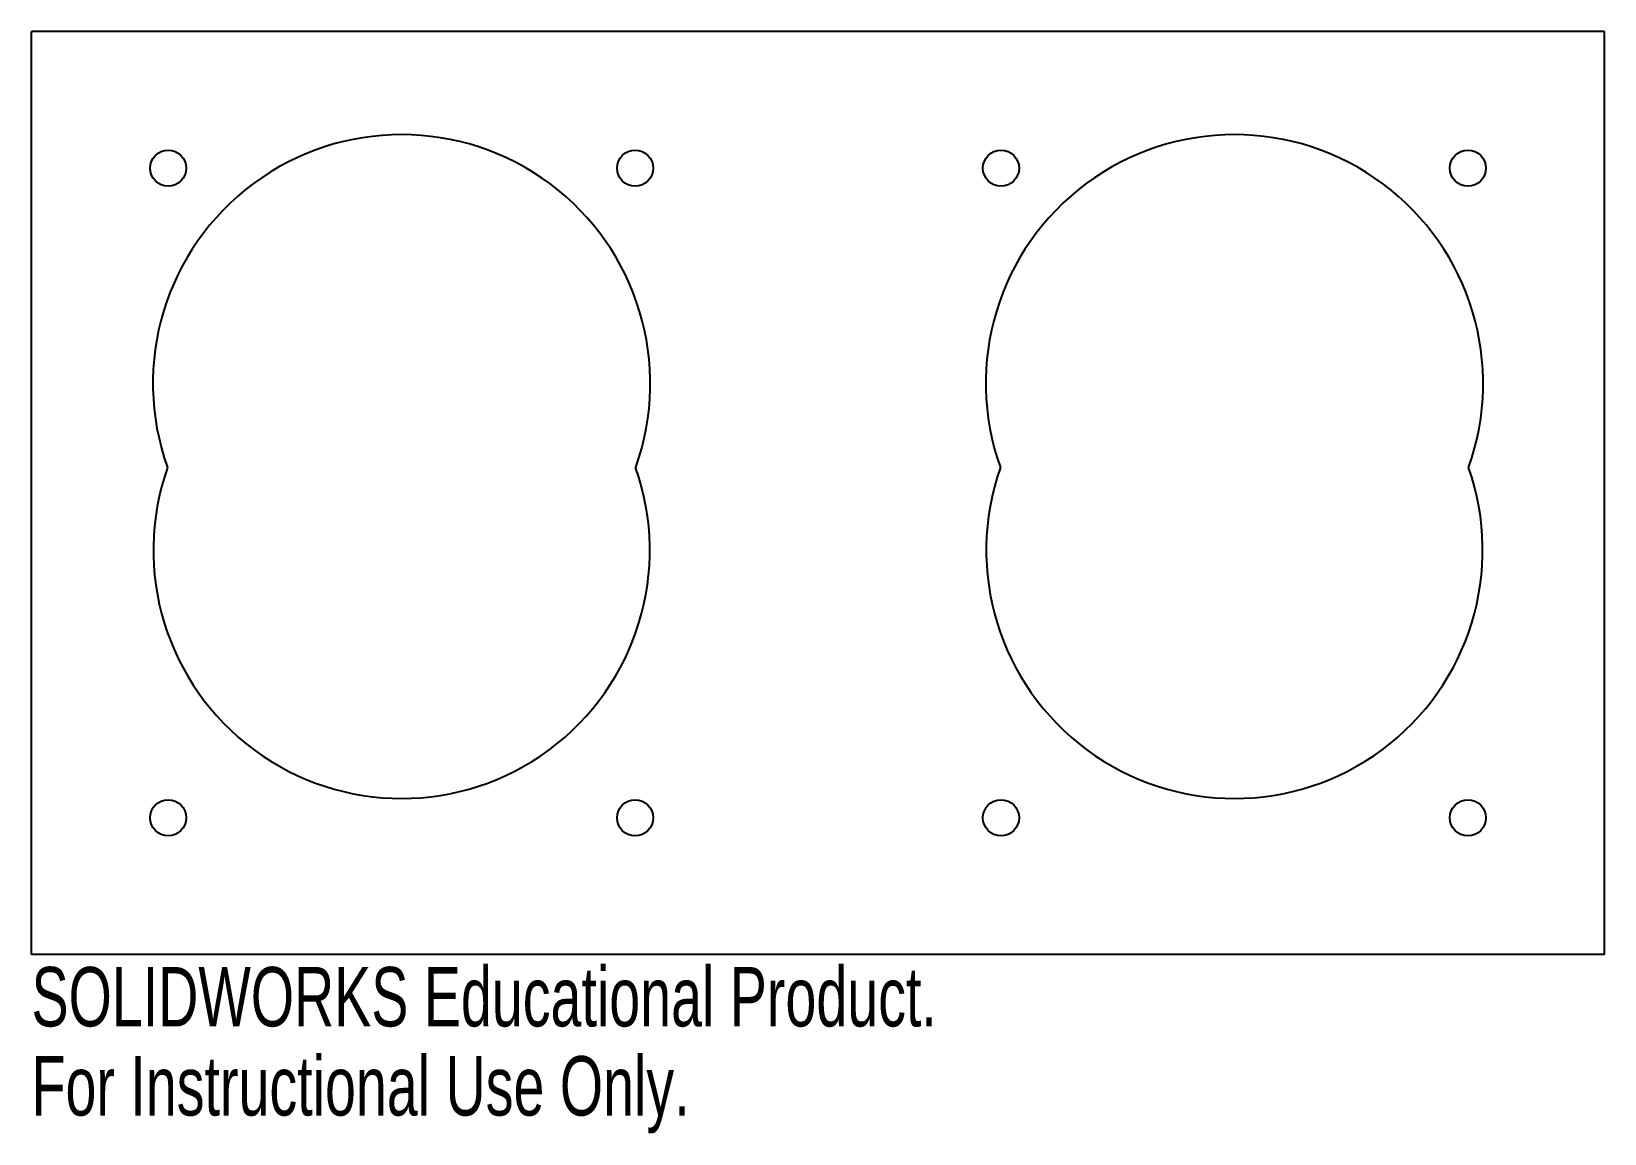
# Paper-space layout '_Back' of a CAD drawing. Header units: millimetres. Extents: x -93 to 35, y -45 to 45.
import ezdxf

# ---------------------------------------------------------------- set-up
doc = ezdxf.new("R2010")
doc.units = ezdxf.units.MM
doc.styles.add('SLDTEXTSTYLE0', font='TXT', dxfattribs={"width": 0.7})

psp = doc.layouts.new('_Back')

# ---------------------------------------------------------------- linework, layer by layer
at = {"color": 7, "linetype": 'Continuous', "lineweight": 25}
for p, q in [((-93.4, -30.47), (-93.4, 44.62)), ((34.62, 44.62), (-93.4, 44.62)), ((34.62, -30.47), (34.62, 44.62)), ((34.62, -30.47), (-93.4, -30.47))]:
    psp.add_line(p, q, dxfattribs=at)
for centre in [(-82.28, 33.5), (-44.28, 33.5), (-14.5, 33.5), (23.5, 33.5), (-82.28, -19.34), (-44.28, -19.35), (-14.5, -19.34), (23.5, -19.35)]:
    psp.add_circle(centre, 1.47, dxfattribs=at)
for centre, radius, start, end in [((-63.28, 15.99), 20.24, 340.2553, 199.745), ((4.5, 15.99), 20.24, 340.255, 199.7447), ((-63.28, 2.43), 20.2, 160.5448, 19.4556), ((4.5, 2.43), 20.2, 160.5444, 19.4552)]:
    psp.add_arc(centre, radius, start, end, dxfattribs=at)

# ---------------------------------------------------------------- texts
at = {"color": 7, "linetype": 'Continuous', "char_height": 4.8336, "attachment_point": 1, "style": 'SLDTEXTSTYLE0'}
for s, insert in [('SOLIDWORKS Educational Product.', (-93.4, -31.48)), ('For Instructional Use Only.', (-93.4, -38.73))]:
    psp.add_mtext(s, dxfattribs=dict(at, insert=insert))

doc.saveas('drawing.dxf')
